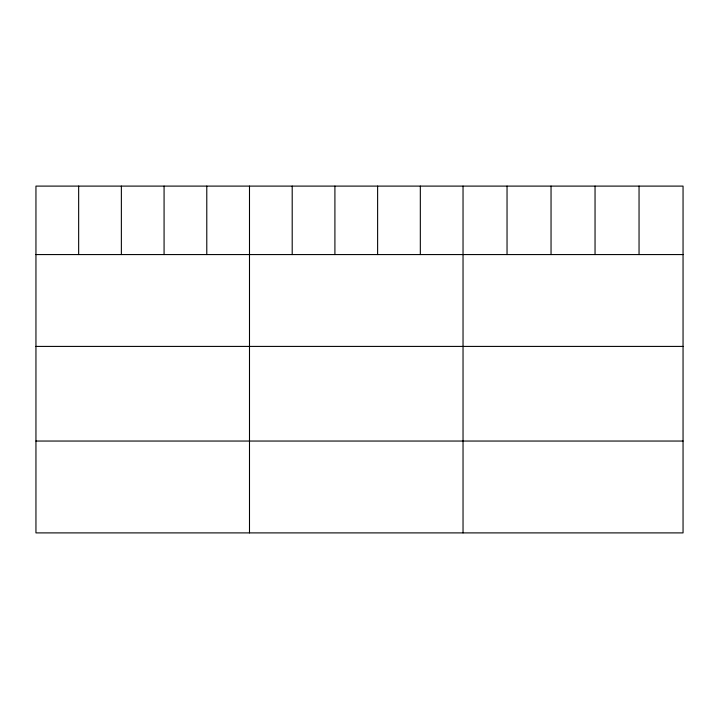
<?xml version="1.0" encoding="UTF-8"?>
<svg xmlns="http://www.w3.org/2000/svg" width="719" height="719" viewBox="0 0 719 719"><rect width="100%" height="100%" fill="white"/><g stroke="black" fill="none" stroke-linecap="round" stroke-linejoin="round"><path stroke-width="1.08" d="M683.05 254.571L683.05 532.896L35.95 532.896L35.95 186.104L683.05 186.104L683.05 254.571L35.95 254.571M35.95 346.414L683.05 346.414M35.95 441.044L683.05 441.044M639.047 186.104L639.047 254.571M595.044 186.104L595.044 254.571M551.042 186.104L551.042 254.571M507.039 186.104L507.039 254.571M463.036 186.104L463.036 532.896M420.327 186.104L420.327 254.571M377.619 186.104L377.619 254.571M334.91 186.104L334.91 254.571M292.202 186.104L292.202 254.571M249.493 186.104L249.493 532.896M206.784 186.104L206.784 254.571M164.076 186.104L164.076 254.571M121.367 186.104L121.367 254.571M78.659 186.104L78.659 254.571"/></g></svg>
